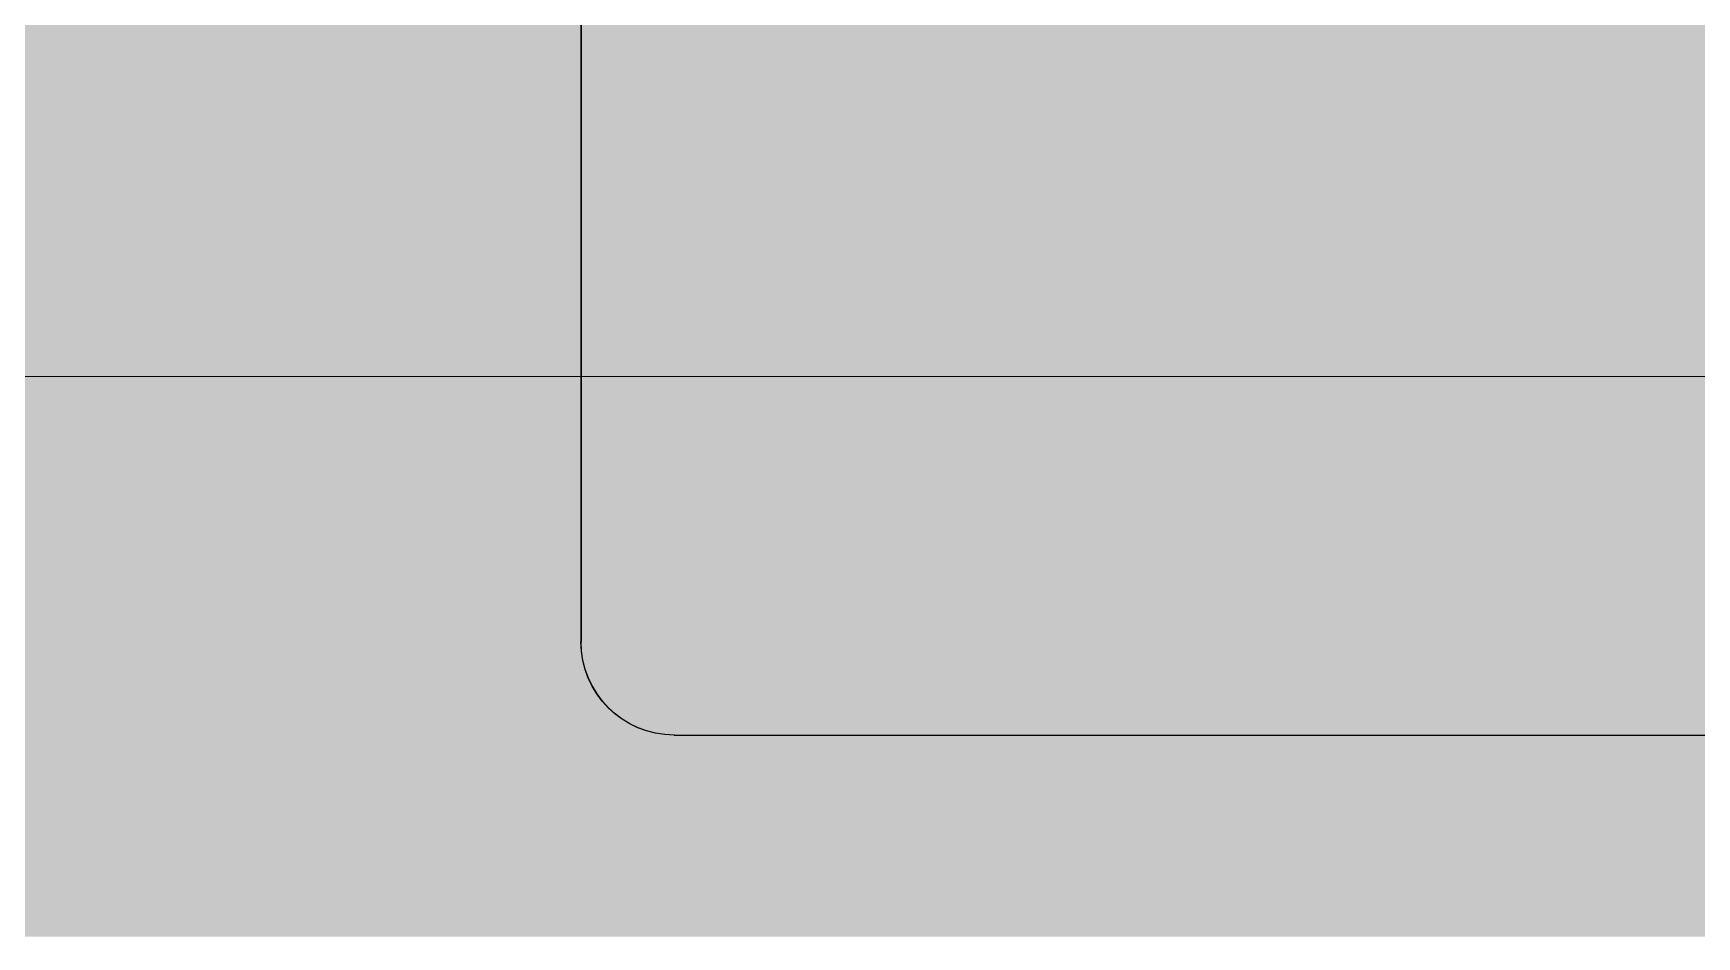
# Model space of a CAD drawing. Header units: millimetres. Extents: x 3546612 to 5615882, y 547008 to 3162891.
# Drawn here: x 5465828.2 to 5465976.6, y 2457717.6 to 2457798.2 of the extents above; entities that cross this region are included whole.
import ezdxf

# ---------------------------------------------------------------- set-up
doc = ezdxf.new("R2010")
doc.units = ezdxf.units.MM
doc.layers.add('HEB-Angle joint', color=1, linetype='Continuous')
doc.layers.add('XR-평면도$0$A-ELEV-PATT', color=9, linetype='Continuous')
doc.layers.add('XR-평면도$0$A-ELEV-LIN3', color=9, linetype='Continuous', lineweight=18)

# ---------------------------------------------------------------- blocks, each defined once
blk = doc.blocks.new('XR-평면도$0$범퍼_1')
at = {"layer": 'XR-평면도$0$A-ELEV-PATT', "ltscale": 0.002}
h = blk.add_hatch(dxfattribs=at)
h.set_pattern_fill('AR-SAND', color=256, angle=180, style=0)
h.set_pattern_definition([(217.5, (21376290.81, -50954928.292), (1.600031296, -48.941323733), [0, -38.608, 0, -43.18, 0, -41.275]), (187.5, (21376290.81, -50954928.29), (-44.95232831, -71.68251006), [0, -20.828, 0, -34.798, 0, -13.335]), (147.5, (21376322.05, -50954928.292), (-79.099237024, -0.143718468), [0, -12.7, 0, -45.72, 0, -59.69]), (137.5, (21376322.05, -50954928.29), (-76.35564525, -22.292932326), [0, -6.35, 0, -29.972, 0, -34.29])])
edge = h.paths.add_edge_path()
edge.add_arc((-4693.67, 123.67), 8.33, 90, 180)
edge.add_line((-4702, 123.67), (-4702, 32))
edge.add_line((-4702, 32), (5694, 32))
edge.add_line((5694, 32), (5694, 123.67))
edge.add_arc((5685.67, 123.67), 8.33, 0, 90)
edge.add_line((5685.67, 132), (-4693.67, 132))
at = {"layer": 'XR-평면도$0$A-ELEV-PATT'}
for p, q in [((-4693.67, 132), (5685.67, 132)), ((-4702, 2), (-4702, 123.67))]:
    blk.add_line(p, q, dxfattribs=at)
blk.add_arc((-4693.67, 123.67), 8.33, 90, 180, dxfattribs=at)
blk = doc.blocks.new('XR-평면도$0$스크린+범퍼_기준층(210318)')
at = {"rotation": 270}
blk.add_blockref('XR-평면도$0$범퍼_1', (500, -5004), dxfattribs=at)

msp = doc.modelspace()

# ---------------------------------------------------------------- linework, layer by layer
at = {"layer": 'HEB-Angle joint', "const_width": 300}
msp.add_lwpolyline([(5427097.77, 2494208.03), (5499075.05, 2494208.03), (5499075.05, 2457867.56), (5427097.77, 2457867.56)], close=True, dxfattribs=at)
at = {"layer": 'XR-평면도$0$A-ELEV-LIN3'}
for points in [[(5431925.04, 2444767.56), (5433225.04, 2444767.56), (5433225.04, 2445367.56), (5442925.04, 2445367.56), (5442925.04, 2444767.56), (5444225.04, 2444767.56), (5444225.04, 2446467.56), (5443125.04, 2446467.56), (5443125.04, 2457767.56), (5483575.04, 2457767.56), (5483575.04, 2450767.56), (5488025.04, 2450767.56), (5488025.04, 2446467.56), (5486925.04, 2446467.56), (5486925.04, 2444767.56), (5488225.04, 2444767.56), (5488225.04, 2445367.56), (5498075.04, 2445367.56), (5498075.04, 2444767.56), (5498375.04, 2444767.56), (5498375.04, 2430267.56)], [(5431925.05, 2444767.56), (5433225.05, 2444767.56), (5433225.05, 2445367.56), (5442925.05, 2445367.56), (5442925.05, 2444767.56), (5444225.05, 2444767.56), (5444225.05, 2446467.56), (5443125.05, 2446467.56), (5443125.05, 2457767.56), (5483575.05, 2457767.56), (5483575.05, 2450767.56), (5488025.05, 2450767.56), (5488025.05, 2446467.56), (5486925.05, 2446467.56), (5486925.05, 2444767.56), (5488225.05, 2444767.56), (5488225.05, 2445367.56), (5498075.05, 2445367.56), (5498075.05, 2444767.56), (5498375.05, 2444767.56), (5498375.05, 2430267.56)], [(5431925.05, 2444767.56), (5433225.05, 2444767.56), (5433225.05, 2445367.56), (5442925.05, 2445367.56), (5442925.05, 2444767.56), (5444225.05, 2444767.56), (5444225.05, 2446467.56), (5443125.05, 2446467.56), (5443125.05, 2457767.56), (5483575.05, 2457767.56), (5483575.05, 2450767.56), (5488025.05, 2450767.56), (5488025.05, 2446467.56), (5486925.05, 2446467.56), (5486925.05, 2444767.56), (5488225.05, 2444767.56), (5488225.05, 2445367.56), (5498075.05, 2445367.56), (5498075.05, 2444767.56), (5498375.05, 2444767.56), (5498375.05, 2430267.56)]]:
    msp.add_lwpolyline(points, dxfattribs=at)

# ---------------------------------------------------------------- block references
at = {"xscale": -1, "rotation": 90}
for p in [(5465575.04, 2458367.56), (5465575.05, 2458367.56), (5465575.05, 2458367.56)]:
    msp.add_blockref('XR-평면도$0$스크린+범퍼_기준층(210318)', p, dxfattribs=at)

doc.saveas('drawing.dxf')
